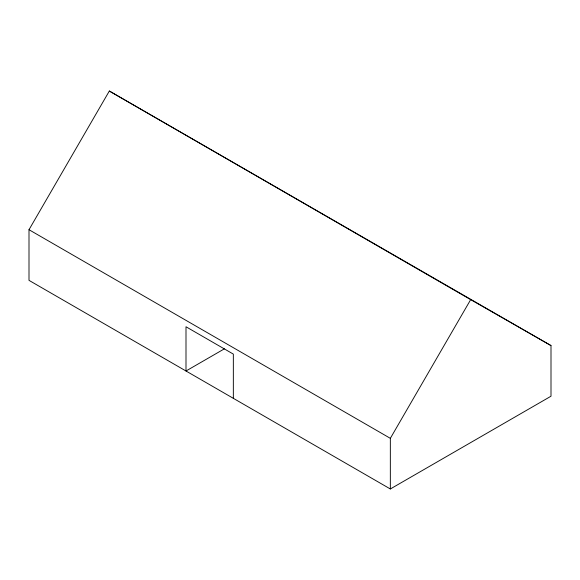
<?xml version="1.0" encoding="UTF-8"?>
<svg xmlns="http://www.w3.org/2000/svg" width="580" height="580" viewBox="0 0 580 580"><rect width="100%" height="100%" fill="white"/><g stroke="black" fill="none" stroke-linecap="round" stroke-linejoin="round"><path stroke-width="0.87" d="M29 229.716L109.33 91.031L551 345.579L551 396.212L390.34 488.969L29 280.357L29 229.716L390.34 438.335L390.34 488.969M390.34 438.335L470.67 299.642L551 345.579M224.409 348.819L185.999 370.997L185.999 326.765L233.341 354.104L233.341 398.329M109.33 91.031L470.67 299.642"/></g></svg>
